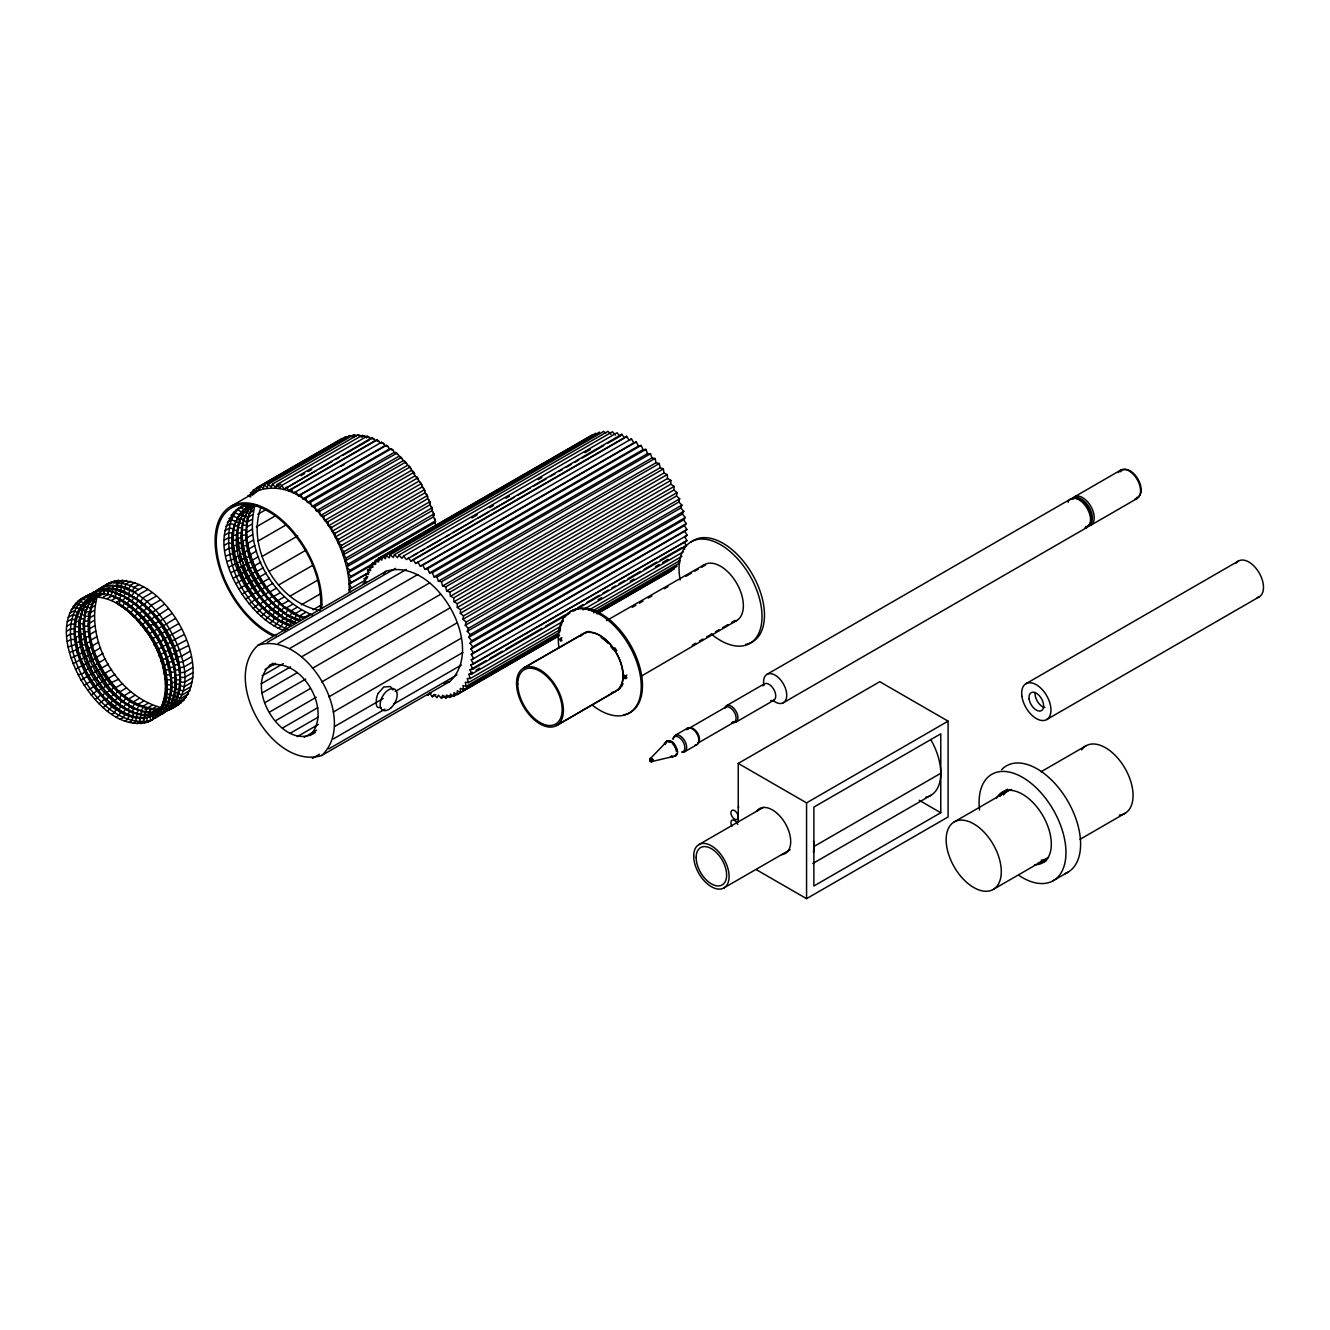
<?xml version="1.0" encoding="UTF-8"?>
<svg xmlns="http://www.w3.org/2000/svg" width="1330" height="1330" viewBox="0 0 1330 1330"><rect width="100%" height="100%" fill="white"/><g stroke="black" fill="none" stroke-linecap="round" stroke-linejoin="round"><path stroke-width="1.5" d="M342.01 438.518L344.005 439.149L342.01 438.518L256.607 487.827L256.59 491.601L252.201 495.342M592.133 434.993L378.618 558.268L378.601 562.041L375.326 560.512L375.609 564.435L372.383 563.238L372.932 567.295L369.773 566.464L370.604 570.603L367.529 570.138L368.643 574.344L365.667 574.244L367.047 578.484L364.221 578.75L365.833 582.972L363.156 583.621L366.748 581.543M431.203 693.179L427.612 695.258L429.507 693.263L432.35 696.77L434.012 694.46L436.988 697.768L438.385 695.141L441.46 698.2L442.607 695.307L445.766 698.1L446.631 694.958L449.873 697.452L450.454 694.077L453.713 696.272L454.012 692.681L457.304 694.543L457.304 690.769L460.579 692.315L460.296 688.375L463.538 689.572L558.633 634.659M111.72 714.293L114.463 712.764L116.092 709.272C129.243 719.796 153.748 723.686 162.277 705.482L163.49 704.784C176.541 666.712 150.772 624.252 119.135 603.62L117.938 604.319L116.525 602.307L129.392 611.65L141.662 625.133L145.968 621.609L149.692 627.045C153.831 616.738 170.074 642.623 158.968 641.775L162.094 647.278L157.04 649.539C168.395 671.218 176.042 709.871 147.879 721.99C118.852 729.621 94.513 702.406 81.014 680.012C68.379 657.136 56.974 622.457 78.088 601.127C100.914 581.725 131.088 602.108 145.968 621.609L146.184 622.523L150.473 618.999L154.214 624.435L158.686 621.143L165.435 631.318L173.532 647.577L179.783 669.422L180.182 689.056L176.574 700.893L169.874 709.339L160.049 714.094M103.208 707.643L109.226 702.24C120.431 712.065 136.159 721.259 151.454 716.089L154.396 718.283C178.868 708.74 173.449 667.893 161.562 646.929L166.616 644.668L163.49 639.165L168.428 636.638M349.125 592.05C351.735 548.542 309.258 473.929 258.186 490.57L230.738 506.414M154.662 710.852L160.431 707.477C116.475 695.008 85.768 641.808 96.94 597.502L92.718 599.963M151.071 720.461C193.399 684.485 133.333 580.445 81.014 599.132M164.571 711.5C236.291 689.971 156.724 547.129 100.249 588.342L111.653 581.742M285.268 630.919C243.939 618.234 195.061 532.698 245.169 504.685M312.733 615.075C272.367 598.816 243.739 549.356 254.762 506.431L250.539 508.858M99.933 594.776C99.783 584.868 115.91 593.33 121.23 594.826C132.734 600.429 142.36 609.223 150.473 618.999L154.214 624.435M232.418 532.266L232.617 544.253M232.9 531.983L233.116 543.97M241.927 526.763C240.697 547.229 247.962 567.378 258.569 584.601C281.179 613.911 241.096 571.036 257.039 571.701C247.646 551.784 241.013 526.015 253.614 506.032L252.417 506.73C232.966 545.084 259.616 594.144 294.179 614.227L301.312 610.071M135.195 709.173L123.74 701.808L114.363 693.312L110.939 696.987L106.084 691.883L102.46 695.341C80.831 670.952 60.282 623.388 89.975 597.885L90.191 593.845L93.283 595.973L94.497 595.275C51.072 629.256 106.018 729.156 157.721 712.747M96.159 594.61C83.574 605.283 83.025 623.77 85.719 638.832L80.315 640.013L81.113 643.72M161.794 709.239C112.418 710.336 73.865 639.713 95.793 597.153L94.596 597.835C72.668 640.412 111.205 711.018 160.581 709.937M261.046 616.571L267.047 611.118L279.217 620.029L291.386 625.25L290.173 625.948C249.807 613.712 208.012 538.667 247.796 506.763C232.584 516.289 231.553 536.988 234.512 552.931L226.017 555.89M237.704 535.125C237.937 524.535 240.913 513.048 249.458 506.098C217.089 540.08 250.522 599.946 285.152 619.431L271.569 608.508L267.845 612.648L256.008 599.963L245.934 584.834L243.091 579.431L248.012 576.904L240.165 555.607L237.704 535.125L232.717 535.275L233.199 537.736L228.195 537.885L224.321 540.113M261.794 598.882L272.367 610.054L276.091 605.898L289.657 616.821C255.393 597.286 224.055 541.46 251.403 505.865C236.674 523.621 242.06 549.506 250.107 569.04C237.156 571.667 257.288 589.373 259.333 595.757M350.671 592.183L349.275 589.439L351.586 588.093L349.275 584.07L351.369 582.357L348.859 578.467L350.738 576.439L348.061 572.715L349.69 570.37L346.847 566.813L348.227 564.169L345.268 560.844L346.365 557.918L343.29 554.843L344.121 551.667L340.962 548.841L341.511 545.433L338.286 542.889L338.568 539.282L423.971 489.972L421.144 483.688L415.06 475.808L328.444 525.815L327.862 521.759L324.62 520.529L323.755 516.389L320.597 515.525L319.449 511.319L316.374 510.803L314.977 506.58L312.001 506.447L310.339 502.225L307.496 502.457L305.601 498.268L302.907 498.883L300.796 494.76L298.269 495.724L295.942 491.718L293.614 493.031L291.087 489.157L376.506 439.848L380.247 443.023L381.411 442.358L383.738 443.705L384.902 445.716L387.329 445.949L389.54 448.858L393.181 450.338L394.129 452.449L396.689 453.264L409.84 467.146L415.06 475.808M338.286 542.889L424.918 492.881L424.353 489.59M674.094 486.448L673.828 490.055L677.053 492.599L676.505 496.007L679.663 498.833L678.832 502.008L681.908 505.101L680.794 508.01L683.753 511.335L682.39 513.995L685.216 517.536L683.587 519.88L686.263 523.604L684.401 525.633L686.895 529.539L684.8 531.235L687.111 535.259L684.8 536.605L686.895 540.728L473.38 664.002L471.286 659.88L473.596 658.533L471.286 654.51L473.38 652.814L470.887 648.924L472.749 646.879L470.072 643.155L471.701 640.811L468.858 637.269L470.238 634.626L467.279 631.285L468.376 628.375L465.3 625.283L466.132 622.107L462.973 619.281L463.538 615.873L460.296 613.33L460.579 609.722L674.094 486.448L670.835 484.203L670.819 480.413L667.544 478.501L667.244 474.561L663.969 472.998L450.454 596.272L449.873 592.199L446.631 590.986L445.766 586.829L442.607 585.965L441.46 581.759L438.385 581.26L436.988 577.02L434.012 576.888L432.35 572.665L429.507 572.898L427.612 568.708L424.918 569.323L422.807 565.2L420.28 566.164L417.953 562.158L415.625 563.488L413.098 559.614L626.63 436.323L629.14 440.213L631.484 438.883L633.812 442.89L636.322 441.926L638.45 446.049L641.143 445.434L643.038 449.623L645.881 449.39L647.527 453.613L650.503 453.746L651.899 457.986L654.992 458.484L656.122 462.69L659.298 463.555L660.162 467.711L663.387 468.925L663.969 472.998M650.304 760.976L650.353 758.815L651.118 761.192L649.988 760.411L651.218 758.034L652.964 761.226L650.304 760.976L650.636 758.333L667.51 740.777L670.37 740.876L673.529 743.021L677.519 751.334A8.628 4.988 60 0 1 677.336 753.661L674.892 756.354M103.624 594.66L104.505 590.454M108.146 592.05L109.027 587.843L117.206 589.074L125.752 592.232L138.686 600.329L151.504 613.03L164.421 604.186M112.651 589.456C113.183 579.265 129.276 590.071 134.579 591.883M144.122 719.646L144.521 715.723L145.735 715.025L155.959 713.479L156.325 717.169L153.981 718.466M148.644 717.036L149.043 713.113L157.273 711.833C107.713 717.951 61.23 633.429 94.945 595.308M153.166 714.443L153.565 710.503L154.762 709.804M174.878 687.577L174.978 675.308L180.448 674.643M178.453 690.486L179.65 689.788C185.469 649.289 158.669 604.901 120.448 590.62L119.235 591.318M652.149 761.608C654.609 760.993 647.876 759.746 650.32 758.665M675.756 755.906L651.467 761.625L650.852 760.344L652.132 758.482M649.954 760.095C657.153 756.354 647.311 766.895 651.451 758.516C649.273 764.966 653.961 758.083 650.503 758.615M320.197 610.52C277.604 602.856 246.166 548.392 260.83 507.678M315.426 732.431C282.342 753.894 240.697 683.005 273.099 663.205M321.677 755.507C359.117 720.91 306.698 630.104 258.003 645.233C220.564 679.846 272.983 770.635 321.677 755.507L449.789 681.542C487.229 646.945 434.81 556.139 386.116 571.268L258.003 645.233M665.366 744.301L666.446 741.508M75.611 618.334L75.178 621.459L80.166 621.559C81.08 612.498 84.355 603.089 91.637 597.22L90.44 597.918M237.954 524.619L237.505 527.727L242.492 527.827M107.464 595.025L108.545 590.819M111.969 592.415L113.05 588.209M116.491 589.805L117.572 585.616M651.451 758.516C655.125 759.663 650.204 763.802 650.22 759.031M140.182 719.231L140.764 715.324L145.735 715.025M144.687 716.621L145.286 712.714L150.257 712.414M149.209 714.027L149.791 710.104L151.005 709.405M340.962 548.841L427.595 498.817L427.246 495.625L424.918 492.881M427.595 498.817L429.174 500.246L429.923 504.818L432.45 509.373L431.884 510.836L433.381 512.499L433.48 516.805L435.508 521.51L434.694 522.69L348.061 572.715M353.896 437.404L349.441 435.608L264.038 484.918L263.44 488.293L260.181 486.098L259.882 489.706L256.607 487.827M599.564 432.084L386.049 555.358L385.467 558.75L382.192 556.538L381.893 560.146L378.618 558.268M652.964 759.663L652.033 761.475L652.149 759.064M649.938 759.513L650.553 760.876L652.731 760.81M171.154 694.277L165.701 694.243L162.277 705.482L163.025 708.724L160.93 709.888M164.87 712.232L162.027 714.193L167.913 709.555L172.052 703.504L174.828 695.956L176.125 687.111L174.247 666.679L166.067 644.335L171.138 642.074M110.207 596.538L112.684 591.684M114.713 593.928L117.206 589.074M120.448 590.62L121.728 586.464L123.757 588.725L124.954 588.026L135.826 592.465M124.954 588.026L125.752 584.136L130.672 581.293M136.076 718.333L136.874 714.459L141.978 714.626M140.598 715.74L141.379 711.849L146.483 712.015M145.103 713.129L147.115 708.558M433.829 513.995L348.227 564.169M651.218 760.843L650.47 759.28L650.852 760.344M131.886 716.97L134.081 712.464L138.087 713.761M136.392 714.376L138.603 709.854L142.593 711.151M140.914 711.766L143.108 707.244M298.735 620.644L300.929 616.123L304.936 617.436L303.722 618.134L299.732 616.821L291.553 612.914L290.14 616.538L294.462 618.816L296.873 614.394L302.758 618.317M354.329 435.824L353.531 434.96L356.324 435.642L353.531 434.96L268.128 484.27L267.264 487.412L264.038 484.918M605.765 433.297L603.654 431.435L390.139 554.71L389.274 557.869L386.049 555.358M114.264 686.297L104.904 672.963L100.265 676.006L94.297 665.332L99.218 662.806L94.014 651.617L100.581 647.777M178.519 623.72L151.603 639.314L148.628 633.961L154.879 644.452L153.981 644.934M136.973 620.046L145.186 629.655L149.658 626.364L156.408 636.521M160.631 634.094L157.539 629.173L162.177 626.131L172.883 646.962L178.519 666.047M432.001 507.877L346.365 557.918M174.828 695.956L170.622 694.992L169.492 698.765L173.615 699.896M180.182 689.056L174.729 689.023L175.178 691.949L171.42 690.935C174.18 653.978 151.653 616.505 119.55 598.849L121.23 594.826M179.334 693.346L175.144 692.398C180.98 654.244 157.023 614.527 124.056 596.239L125.253 592.515L127.364 594.327M128.578 593.629L130.257 589.622M134.978 713.761L132.119 712.548L133.333 708.807L134.53 708.109L138.603 709.854M136.641 709.937L139.052 705.499M289.458 621.708L292.351 616.987L300.414 620.046L299.2 620.744L295.21 619.431L287.047 615.524L285.634 619.148L267.679 604.801L264.238 608.475L259.4 603.371L252.916 608.475M119.135 603.62L120.548 599.996L134.696 610.586L142.476 618.25L146.599 614.51L150.689 619.913L154.995 616.389L158.736 621.825L171.903 613.496M122.809 713.163L125.918 708.541L134.081 712.464M283.988 623.271L281.112 621.758L283.739 617.436L295.908 622.639L294.695 623.338L290.705 622.041L282.525 618.134M366.515 437.902L365.019 436.24L362.841 435.891L362.142 437.204L357.837 434.86L272.434 484.17L271.287 487.063L268.128 484.27M611.052 434.395L607.96 431.336L394.445 554.61L393.314 557.503L390.139 554.71M429.806 501.726L344.121 551.667M147.813 589.456L138.42 594.876L136.807 598.384L135.594 599.082L134.397 597.203L131.072 601.675L129.392 600.096L126.566 604.286L124.87 602.706L122.044 606.896L117.938 604.319M123.008 707.826L126.317 703.354L134.53 708.109M281.112 621.758L276.806 619.049L279.632 614.842M281.312 616.438L282.941 612.947L284.138 612.249L285.351 614.111M272.434 484.17L275.51 487.229L276.906 484.602L362.325 435.292L365.019 436.24M615.424 435.076L612.448 431.768L398.934 555.042L397.52 557.669L394.445 554.61M122.077 706.513L119.218 704.418L122.26 700.378L127.53 705.233L129.625 701.459L130.839 700.76L132.036 702.622L139.168 698.433M246.599 540.03L249.924 554.859L254.612 566.43L249.558 568.691L265.036 594.759L281.079 610.969L284.587 606.663L296.873 614.394M378.152 693.379L383.772 686.978L390.139 686.563A12.236 7.93 -67 0 1 392.849 690.004M281.561 610.686L277.355 607.162L279.383 604.003L280.597 603.305L285.584 608.359L292.716 604.236M427.246 495.625L341.511 545.433M377.82 440.463L375.609 440.812L371.968 438.102L371.02 439.1L366.947 436.29L281.544 485.6L279.899 487.911L276.906 484.602M626.63 436.323L624.501 438.002L621.808 434.278L619.93 436.29L617.07 432.765L403.555 556.04L401.909 558.351L398.934 555.042M671.966 755.756L670.752 756.454M105.934 699.863L109.858 695.923L119.218 704.418M104.821 682.656L114.962 694.659L117.672 691.401L118.885 690.702L119.467 692.049L126.55 687.909M267.679 604.801L268.261 606.148L272.185 602.191L277.355 607.162M272.185 602.191L272.783 603.537L276.707 599.597L285.584 608.359M156.608 716.039L158.885 714.759L158.337 711.234L161.678 707.859L165.635 709.339M159.55 710.536L162.908 712.448C185.602 674.776 156.192 626.064 124.87 602.706M164.056 707.926L167.414 709.838C190.107 672.165 160.714 623.454 129.392 600.096M94.596 597.835L96.874 595.075M79.202 619.132L82.344 646.729L92.618 673.346L106.483 693.03L110.606 689.289L115.444 694.376M110.606 689.289L111.005 690.42L113.915 687.377L115.128 686.679L115.527 687.81L122.559 683.703M259.4 603.371L259.799 604.518L263.905 600.778L268.76 605.865M253.465 540.047L247.164 543.687L248.045 545.101L242.642 546.281L244.687 553.014L239.832 554.178L240.165 555.607L238.951 556.306L235.31 556.788L237.139 563.571L243.506 579.514L256.008 599.963L260.314 596.438L264.304 601.908L268.427 598.168L273.265 603.255M268.427 598.168L268.826 599.298L272.949 595.557L281.395 604.834L288.494 600.711M672.298 756.953L674.011 756.305M281.544 485.6L284.387 489.108L371.685 437.803L374.245 438.95M621.808 434.278L406.398 559.564L403.555 556.04M86.217 672.348L98.187 691.085L102.493 687.56L106.982 692.747M95.644 631.118L89.343 634.792L90.224 636.222L84.821 637.403L91.737 659.813L107.215 685.864L110.307 683.055L118.719 679.181M265.535 594.477L269.342 591.235L277.288 600.927L284.371 596.837M171.055 708.973C197.173 687.627 181.229 647.344 166.2 623.803C156.874 609.971 144.904 597.353 129.775 589.905C127.53 584.103 89.808 586.696 113.532 585.233M383.256 573.928L386.116 571.268M310.123 735.49C333.148 711.218 302.093 657.452 269.574 665.249M664.202 744.451L665.549 743.204M89.01 595.774L97.955 589.672L109.027 587.843M105.968 585.965L98.736 588.924L93.516 593.163M250.19 506.564L252.767 504.186M252.118 574.227L247.596 576.821L256.939 592.548L265.917 586.646L273.348 596.688L280.381 592.615M664.485 743.42L665.914 742.256M286.282 487.113L288.976 490.837L291.087 489.157M408.293 557.553L410.987 561.277L413.098 559.614M293.614 493.031L381.411 442.358L382.575 442.973M147.879 721.99L153.482 719.114L153.199 715.357L157.123 712.813L154.745 714.177M90.191 593.845L87.198 595.89M105.535 585.267L108.462 583.271M248.261 506.796L251.104 504.851M263.357 567.727L256.624 571.617L259.466 577.02L254.08 566.098L260.73 562.241M258.186 490.57L256.59 491.601L253.315 490.055L253.598 493.995L250.373 492.798L253.93 490.753M665.549 741.907L667.128 740.96M130.672 691.8L123.574 695.956L122.776 694.41L121.562 695.108L119.052 698.549L114.363 693.312M106.084 691.883L114.53 701.159L118.27 697.02L123.258 702.09L125.569 698.466L126.766 697.768L127.763 699.48L134.895 695.307M136.358 705.332L143.49 701.143M142.46 706.562L147.813 703.42M144.937 709.439L152.086 705.249M150.573 709.971L156.308 706.596M91.354 604.019L95.644 601.509M90.34 608.392L94.713 605.848M94.147 610.47L88.229 613.911L89.193 616.339L84.206 616.239M87.946 618.849L93.948 615.341M88.029 624.003L94.147 620.445M89.06 632.98L88.495 629.339L94.713 625.715M96.94 636.638L90.54 640.362L89.742 636.654M91.67 671.55L87.231 662.423L92.285 660.162L87.597 648.591L92.851 646.862L92.103 645.981L98.586 642.207M102.909 653.329L92.285 660.162M105.535 658.799L98.802 662.739L103.74 671.633M108.462 664.169L81.014 680.012M104.771 673.396L111.653 669.389M115.078 674.393L103.624 681.06L100.382 675.557L95.743 678.599L92.901 673.18M167.929 710.469L178.519 704.617M173.898 707.011L181.445 702.622M640.977 676.322L736.687 620.545M99.334 589.788L102.909 587.71M106.5 584.735L115.078 580.678M109.991 583.637L118.719 580.113M181.445 629.09L168.012 636.555M184.072 634.56L170.589 641.725M186.383 640.112L168.361 649.555L172.9 663.52M188.378 645.698L174.862 652.215L175.128 653.379L170.356 654.826L170.622 655.989L165.834 657.419L170.24 676.255M190.04 651.251L181.395 656.288L176.541 657.452L176.873 658.899L172.019 660.062L172.351 661.492L167.497 662.673L167.846 664.102L162.992 665.283L166.134 683.72M191.337 656.771L182.775 661.742L177.871 662.639L178.27 664.352L173.349 665.249L173.748 666.962L168.844 667.86L169.243 669.555L164.322 670.47L165.219 671.883L163.889 672.614M192.268 662.174L183.806 667.095L178.852 667.743L179.483 672.697L184.471 672.315L192.833 667.444M296.989 607.361L289.857 611.501L288.66 609.639L287.446 610.337L285.834 613.828L282.991 611.734M193.033 672.548L184.754 677.352L179.766 677.485M192.833 677.419L184.671 682.174L179.683 682.074M298.485 616.488L305.634 612.332M192.268 682.041L184.205 686.745L180.448 685.715M191.337 686.38L183.357 691.018L179.65 689.788M190.04 690.386L182.16 694.975L178.519 693.545L177.306 694.243M188.378 694.044L180.597 698.582L177.023 696.97M186.383 697.319L178.686 701.808L175.211 700.029M184.072 700.179L176.458 704.617L173.083 702.722M235.909 510.038L243.506 505.334L246.599 507.462L253.016 504.935M233.282 512.482L240.514 507.378L243.739 509.407L244.953 508.708M230.954 515.342L237.804 509.856L241.162 511.767L242.376 511.069M122.559 580.013L117.572 582.906L113.682 583.039M126.55 580.412L121.595 583.288L117.572 582.906L117.173 586.846L120.997 587.195L121.595 583.288L129.991 585.483L138.603 589.556M134.895 582.656L129.991 585.483L128.993 589.306L127.78 590.005L125.469 588.093L123.274 592.598M152.086 592.582L142.709 598.001L140.897 601.343L139.683 602.041L138.686 600.329L135.161 604.651L134.18 602.939L130.656 607.245L129.176 605.832L126.134 609.855L120.348 605.3M156.308 596.089L146.965 601.509L143.723 605.366L139.683 602.041M160.431 599.98L151.105 605.383L147.68 609.04L142.925 603.837L139.201 607.976M168.262 608.708L155.211 617.303L151.121 611.9L146.998 615.64L142.576 610.304L139.85 613.562L138.636 614.261L137.572 613.197L134.131 616.871L124.638 608.425M175.327 618.517L162.061 626.563M272.899 583.321L265.967 587.328L260.514 578.766M276.54 588.109L269.558 592.149L259.749 576.838M253.315 490.055L345.584 436.789L348.427 437.188M251.32 493.962L247.762 496.024L250.921 496.855M84.189 597.602L88.927 594.876L91.87 597.087L93.083 596.389L93.449 592.282L89.709 594.128M275.51 487.229L280.813 484.153M101.446 588.575C151.57 586.048 201.462 667.976 169.874 709.339M301.112 475.658L304.637 473.613M308.178 471.585L311.719 469.54M89.975 597.885C70.407 609.373 72.285 636.555 78.104 655.391C82.111 668.209 88.495 680.278 96.758 690.869C101.28 694.26 116.525 717.618 120.598 706.662L121.811 705.964L125.918 708.541M87.132 599.83L85.918 600.528L82.693 598.5L78.088 601.127M228.96 518.617L233.315 516.106L235.393 512.782L238.868 514.544L240.082 513.846M84.555 602.191L83.341 602.889L79.983 600.977L75.461 603.554M87.847 600.279L89.06 599.581M92.369 597.669L93.582 596.971M91.87 597.087L96.408 595.358L88.778 598.583L85.685 596.455C43.175 632.531 97.772 731.633 150.357 720.611L150.24 716.787L154.413 714.659M245.668 509.157L246.881 508.459M82.26 604.967L81.047 605.665L77.572 603.903L73.133 606.43M85.552 603.055L86.766 602.357M90.074 600.445L91.288 599.747M243.373 511.934L244.587 511.235M247.895 509.34L249.109 508.642M227.314 522.274L231.57 519.814L233.315 516.106L236.873 517.702L238.087 517.004M284.387 489.108L316.207 470.737M319.749 468.709L332.118 461.56M335.659 459.515L339.2 457.47M342.724 455.425L369.258 440.114M80.266 608.126L79.052 608.824L75.494 607.228L71.138 609.705M84.788 605.516L83.574 606.214L79.999 604.618M88.079 603.62L89.293 602.922M93.815 600.312L92.601 601.01L89.027 599.398M241.395 515.109L242.609 514.411M245.9 512.499L247.114 511.801M250.422 509.889L251.636 509.19M226.017 526.281L230.173 523.87L231.57 519.814L235.21 521.244L236.424 520.545M78.603 611.667L77.389 612.365L73.749 610.936L69.492 613.363M83.108 609.057L81.911 609.755L78.254 608.325M87.63 606.447L86.417 607.145L82.776 605.715M90.939 604.535L92.152 603.837M239.732 518.634L240.929 517.935M245.451 515.325L244.238 516.023L240.597 514.594M253.465 510.437L248.76 513.413L245.119 512M288.976 490.837L375.609 440.812M77.273 615.524L72.352 614.992L68.196 617.369M80.581 613.612L81.778 612.931M86.3 610.32L81.379 609.788M90.806 607.71L85.901 607.178M235.094 524.419L230.173 523.87C221.994 565.915 248.228 613.579 287.995 629.373M244.122 519.199L239.201 518.667M248.627 516.589L243.722 516.057M121.446 590.42L119.966 594.51L118.752 595.208L116.94 593.014L114.247 597.818L112.418 595.624L107.431 598.5M225.069 530.62L229.142 528.259L234.097 528.592M248.161 517.287L252.534 514.76M257.821 514.294L266.648 509.207M340.896 466.348L344.42 464.303M76.276 619.714L71.321 619.381L67.248 621.692M80.798 617.103L75.843 616.771M89.825 611.883L84.871 611.567M238.619 525.982L233.664 525.666M243.141 523.372L238.17 523.056M139.168 584.469L134.28 587.295L131.886 591.734M111.72 600.312L116.724 597.436L118.337 599.547M224.504 535.242L228.477 532.948L233.465 533.047M246.05 522.806L251.969 519.382M75.644 624.152L70.656 624.069L66.683 626.314M84.671 618.949L79.684 618.849C77.822 643.919 88.146 668.591 103.191 688.192L106.999 684.95L111.487 690.137M237.987 530.437L232.999 530.337M247.014 525.217L242.027 525.117M298.269 495.724L384.902 445.716M300.796 494.76L386.199 445.45L387.329 445.949M116.043 602.59L121.047 599.714L122.443 601.709L125.07 597.386L126.965 599.099L128.179 598.4L130.074 594.493L131.471 596.505L134.097 592.166L143.49 586.746M247.264 526.863L251.769 524.269M75.378 628.857L70.374 628.99L66.5 631.201M88.91 621.043L83.923 621.177L83.524 626.613L83.424 621.459L84.405 623.637L79.401 623.787L79.883 626.247L78.669 626.945L74.896 626.38M246.732 529.922L241.744 530.055L242.226 532.532L241.013 533.23L237.222 532.665M302.907 498.883L389.54 448.858M305.601 498.268L391.02 448.958L392.034 449.39M224.504 545.2L228.278 543.022L232.068 543.338L233.265 542.64L232.8 540.429L237.787 540.03M238.137 548.891L237.289 543.421L242.742 542.507L241.345 535.491L246.815 534.826M247.38 532L251.969 529.357M256.291 526.863L275.726 515.658M75.444 633.762L70.457 634.144L66.683 636.289M84.488 628.541L79.002 629.223L79.966 631.152L78.753 631.85L74.979 631.534M88.994 625.948L84.006 626.33M307.496 502.457L394.129 452.449M225.069 550.487L228.76 548.359L233.714 547.711M241.811 540.828L247.264 539.897L246.316 538.218L252.534 534.627M310.339 502.225L396.689 453.264M84.921 633.629L79.468 634.543L80.033 638.184M138.42 606.447L135.893 609.888L134.696 610.586L133.898 609.057L130.174 613.197L128.86 611.95M234.429 555.208L233.615 551.501L239.018 550.321M312.001 506.447L398.618 456.423M76.691 644.036L68.196 646.979M314.977 506.58L401.228 457.537M257.821 541.21L286.083 524.901M254.762 545.549L248.361 549.24L249.192 550.404L243.856 551.85L248.81 566.829M78.088 674.659C98.47 672.913 64.921 648.641 82.344 646.729L81.512 645.582M91.371 641.526L86.034 642.972L88.345 649.472L83.075 651.201L87.763 662.772L75.461 669.173M227.314 561.41L235.643 558.218L233.548 547.578M258.419 556.688L251.835 560.495L252.484 561.11L238.286 568.309L235.31 556.788M316.374 510.803L403.007 460.795M143.158 611.65L147.081 607.71L147.68 609.04M319.449 511.319L405.617 462.175M228.96 566.962L241.644 560.961L239.866 556.339M240.896 560.08L250.672 555.757L249.924 554.859L256.407 551.119M320.597 515.525L407.213 465.5M323.755 516.389L409.84 467.146M230.954 572.548L238.951 568.924M262.326 556.339L297.654 535.957M324.62 520.529L411.253 470.521M327.862 521.759L413.846 472.416M233.282 578.101L241.079 574.261L239.034 570.171M245.585 571.651L240.531 573.912L242.226 577.586M328.444 525.815L331.702 527.395L417.637 477.952M85.27 670.553L94.297 665.332M153.15 631.351L148.511 634.393L144.455 629.339M157.655 628.741L153.017 631.783M235.909 583.571L243.091 579.431M331.702 527.395L332.001 531.335L418.634 481.327M266.283 573.08L238.835 588.941M269.475 571.252L306.565 549.822M332.001 531.335L335.276 533.247L421.144 483.688M338.568 539.282L335.293 537.037L421.926 487.029M158.935 655.956L159.999 655.391L154.463 644.368L159.4 641.841L154.064 633.429M262.725 581.842L242.01 594.144M262.592 582.274L269.475 578.301M278.801 584.884L312.367 565.516M163.856 652.165L169.026 650.171L168.361 649.555M164.504 652.781L159.334 654.776L159.999 655.391M343.29 554.843L429.923 504.818M106.417 699.58L101.579 694.493L95.095 699.547M162.593 667.111L163.823 666.43L161.329 660.029L166.583 658.317L165.834 657.419M91.271 695.041L97.971 690.17L102.46 695.341M276.806 619.049L263.157 607.411L256.923 612.681M345.268 560.844L431.884 510.836M110.939 696.987L109.858 695.923M289.657 596.355L317.92 580.03M121.811 705.964L113.748 699.63L110.024 703.769M346.847 566.813L433.48 516.805M349.69 570.37L435.093 521.061L434.91 518.584M111.421 704.95L114.214 707.311L117.738 702.988L121.579 706.795M175.277 672.032L171.038 672.249L169.824 672.947L170.755 674.643L166.516 674.859L165.302 675.557L166.25 677.236L164.82 678.034M267.047 611.118L272.051 616.189L274.362 612.565L275.559 611.867L277.039 613.296L280.081 609.256L281.079 610.969M116.092 709.272L117.289 708.574L118.486 710.436M170.456 677.918L175.444 677.535L174.978 675.308M375.326 560.512L595.707 433.264M372.383 563.238L375.974 561.177M381.344 558.068L384.935 555.99M171.42 679.846L167.148 679.83L165.934 680.528L166.898 682.456L165.386 683.304M301.312 604.851L320.746 593.629M350.738 576.439L379.2 559.996M348.859 578.467L373.614 564.186M121.396 711.151L118.786 715.49L116.043 717.003M134.945 703.337L131.836 707.942L128.96 706.13M279.217 620.029L276.607 624.369L273.864 625.915M287.047 615.524L288.244 614.826L294.462 618.816M291.553 612.914L292.766 612.216L294.179 614.227M367.529 570.138L371.12 568.076M127.331 710.553L130.423 705.947L131.836 707.942M180.73 679.68L175.244 680.096L176.225 682.29L170.739 682.706L171.221 685.166L167.43 684.618M351.369 582.357L369.258 572.183M349.275 584.07L366.947 573.862M125.502 713.329L123.092 717.751L120.348 719.264M130.024 710.719L127.614 715.158L123.291 712.88M170.656 687.294L175.643 687.394L175.161 684.684L176.375 683.986L180.647 684.501M283.323 622.207L280.913 626.646L278.17 628.192M287.845 619.597L285.435 624.036L289.707 625.865L291.902 621.343L293.731 623.537M171.62 689.705L167.347 689.189M364.221 578.75L367.795 576.671M129.575 715.075L127.364 719.58L124.638 721.093M287.396 623.953L285.185 628.458L282.459 630.004M296.424 618.733L294.213 623.255L289.94 621.426M312.966 609.805L321.793 604.701M471.884 517.952L477.271 514.843M489.822 507.595L493.413 505.516M505.965 498.268L509.556 496.19M538.268 479.615L541.859 477.553M584.917 452.682L590.304 449.573M349.275 589.439L365.817 579.863M133.565 716.371L131.57 720.943L128.86 722.456M170.622 694.992L169.425 695.69L170.306 698.549L166.117 697.602L164.903 698.3L165.801 701.159L163.889 702.223M411.785 556.455L417.171 553.346M420.762 551.268L424.337 549.207M427.928 547.129L440.496 539.88M445.882 536.771L449.457 534.693M453.048 532.632L472.798 521.227M478.168 518.118L488.941 511.9M492.532 509.839L514.062 497.403M517.653 495.325L530.205 488.077M533.795 486.015L546.364 478.75M549.938 476.689L555.325 473.58M558.916 471.502L562.507 469.44M566.098 467.362L571.484 464.253M575.059 462.175L578.65 460.113M582.241 458.035L603.77 445.6M607.361 443.538L619.93 436.29M137.456 717.219L136.258 717.917L135.66 721.841L132.983 723.321M267.33 642.357L395.442 568.392M410.987 561.277L624.501 438.002M141.229 717.635L140.016 718.333L139.617 722.257L136.973 723.72M169.109 702.506L164.97 701.359L163.756 702.057L164.588 705.116L162.593 706.23M178.137 697.302L173.997 696.155M144.82 717.568L143.623 718.267L143.407 722.19L140.814 723.636M148.129 715.656L149.342 714.958M152.651 713.046L153.848 712.348M157.156 710.453L158.37 709.755M161.678 707.859L160.465 708.558L161.113 711.949L158.935 713.163M148.245 717.053L147.031 717.751L146.998 721.641L144.455 723.055M151.554 715.141L152.75 714.443M167.547 706.114L163.49 704.784M172.052 703.504L167.996 702.19M176.574 700.893L172.518 699.58M415.625 563.488L631.484 438.883M278.186 643.421L406.298 569.456M170.14 706.729L166.184 705.249M174.662 704.119L170.706 702.639M156.026 716.421L162.509 713.911M172.418 706.945L175.327 706.147M420.28 566.164L633.812 442.89M422.807 565.2L636.322 441.926M424.918 569.323L638.45 446.049M289.84 648.392L417.953 574.427M427.612 568.708L641.143 445.434M429.507 572.898L643.038 449.623M265.002 669.489L275.626 663.354M432.35 572.665L645.881 449.39M262.143 675.806L283.257 663.62M434.012 576.888L647.527 453.613M436.988 577.02L650.503 453.746M301.494 656.887L429.607 582.922M438.385 581.26L651.899 457.986M261.162 683.82L290.555 666.845M441.46 581.759L654.992 458.484M442.607 585.965L656.122 462.69M262.143 692.947L297.338 672.614M445.766 586.829L659.298 463.555M312.351 668.342L440.463 594.377M446.631 590.986L660.162 467.711M449.873 592.199L663.387 468.925M265.002 702.589L305.701 679.098M450.454 596.272L453.713 597.835L667.244 474.561M453.713 597.835L454.012 601.775L667.544 478.501M269.574 712.082L310.256 688.591M321.677 681.991L449.789 608.026M454.012 601.775L457.304 603.687L670.819 480.413M460.579 609.722L457.304 607.494L670.835 484.203M460.296 613.33L673.828 490.055M275.51 720.76L316.191 697.269M463.538 615.873L677.053 492.599M328.826 696.887L456.938 622.922M462.973 619.281L676.505 496.007M282.425 728.075L317.803 707.643M466.132 622.107L679.663 498.833M465.3 625.283L678.832 502.008M468.376 628.375L681.908 505.101M289.84 733.478L318.153 717.136M467.279 631.285L680.794 508.01M333.331 712.032L461.444 638.051M470.238 634.626L683.753 511.335M297.255 736.637L318.485 724.385M468.858 637.269L682.39 513.995M304.171 737.319L316.557 730.17M471.701 640.811L685.216 517.536M470.072 643.155L683.587 519.88M334.861 726.363L383.19 698.466M395.209 691.517L462.973 652.398M472.749 646.879L686.263 523.604M470.887 648.924L684.401 525.633M473.38 652.814L686.895 529.539M471.286 654.51L684.8 531.235M333.331 738.931L384.935 709.139M393.83 704.002L461.444 664.967M471.286 659.88L687.111 535.259M569.639 613.263L472.749 669.189L470.887 665L686.895 540.728M312.351 758.399L319.466 754.276M328.826 748.873L456.938 674.909M563.205 621.226L471.701 674.061L470.072 669.838L486.215 660.511M489.806 658.433L502.374 651.185M505.949 649.123L541.842 628.392M545.433 626.33L565.167 614.926M577.735 607.677L583.105 604.568M586.696 602.507L599.265 595.242M602.856 593.18L608.226 590.071M611.817 587.993L615.408 585.932M618.999 583.853L624.385 580.745M627.976 578.666L640.528 571.418M644.119 569.356L656.671 562.091M660.262 560.03L681.791 547.594M573.23 611.185L686.263 545.915L684.401 541.726M559.947 626.763L470.238 678.566L468.858 674.327L472.449 672.265M476.04 670.187L479.631 668.125M598.051 599.747L601.642 597.669M630.354 581.094L633.945 579.032M655.474 566.597L659.065 564.519M662.656 562.457L668.026 559.348M432.35 696.77L435.941 694.709M582.939 609.838L683.421 551.817M588.658 610.187L681.957 556.322M441.46 698.2L445.051 696.139M559.448 632.481L466.132 686.346L465.3 682.207L468.376 682.672L559.897 629.838M592.183 611.185L680.112 560.429M445.766 698.1L449.357 696.039M593.529 612.798L679.663 563.072L679.098 560.312M449.873 697.452L457.038 693.312M596.306 612.914L677.053 566.297M453.713 696.272L559.265 635.341M596.937 613.579L674.094 569.04M457.304 694.543L559.564 635.507M597.253 613.745L670.819 571.268M561.925 637.685L559.481 639.082L560.711 641.193L561.925 640.495L560.711 638.383M583.188 633.645L523.405 668.159L583.338 633.895M632.265 607.295L635.84 605.233M639.414 603.172L642.989 601.11M648.342 598.018L651.916 595.956M664.418 588.741L667.993 586.68M685.848 576.356L691.218 573.263M694.775 571.202L698.35 569.14M701.924 567.079L705.499 565.017M626.846 675.158L624.402 676.554L625.615 678.682L626.846 677.968L625.615 675.856M692.248 645.183L695.823 643.121M699.397 641.06L702.971 638.999M706.546 636.937L711.899 633.845M715.474 631.783L719.048 629.722M722.622 627.66L727.976 624.568M731.55 622.507L735.108 620.445M616.322 691.018L556.538 725.548L616.172 690.769A32.851 18.969 60 0 0 618.783 657.934A32.851 18.969 60 0 0 589.938 632.365M766.945 674.36L1070.766 498.95M1074.424 496.838L1120.791 470.072M675.241 735.274L687.427 728.242M726.479 705.698L764.301 683.853M689.09 728.275L725.681 707.144M734.31 722.09L697.718 743.221A8.628 4.988 60 0 0 697.901 733.595A8.628 4.988 60 0 0 689.472 728.092M684.717 751.716L696.92 744.667M735.972 722.14L773.794 700.295M783.337 702.755L1087.159 527.345M1090.816 525.234L1137.183 498.467M738.233 821.89L738.233 763.42L879.778 681.708L948.091 721.159L948.091 816.952L806.562 898.664L756.221 869.604M698.882 844.6L763.337 807.393M738.233 763.42L806.562 802.871L948.091 721.159M1025.962 683.703L1238.513 560.994M723.902 887.941L790.153 849.687M813.877 846.545L940.776 773.279M1046.66 719.58L1259.211 596.854M812.813 863.503L930.767 795.39M940.776 812.73L813.877 885.996L813.877 807.094L940.776 733.827L940.776 812.73L919.196 800.278M954.225 821.907L1007.907 790.901M1041.041 771.766L1085.995 745.798M993.227 889.454A39.002 22.51 60 0 0 980.858 829.056A39.002 22.51 60 0 0 947.093 848.54A39.002 22.51 60 0 0 993.227 889.454L1046.91 858.449M1080.043 839.313L1124.997 813.345M1053.244 880.693L1067.89 872.231M95.095 595.873L99.999 593.064M99.102 596.256L104.023 593.429M103.208 597.137L108.179 594.294M245.451 599.165L256.89 591.867L264.803 601.625M304.553 617.286L309.923 614.194M87.63 596.538L92.418 593.795M91.271 595.956L96.109 593.18M249.092 603.953L255.792 599.049L260.281 604.236M606.48 620.644L704.418 564.652M67.248 641.559L70.922 639.481L74.68 639.531L75.893 638.832L75.444 636.87L80.398 636.222L79.168 630.985M265.252 620.079L271.054 614.477L272.051 616.189M69.492 652.481L77.822 649.339L77.007 648.176M71.138 658.051L83.823 652.082L83.075 651.201M73.133 663.62L94.663 652.232L94.014 651.617M269.541 623.205L272.284 621.642L275.111 617.452L276.324 619.314L273.465 617.236M84.189 685.233L95.86 678.167L102.709 688.475M87.63 690.253L103.624 681.06M99.102 703.769L105.336 698.533L121.861 711.966M165.386 693.279L167.098 692.315M164.82 697.901L166.632 696.887L165.701 694.243M107.431 711.168L113.233 705.598L114.214 707.311M165.568 688.391L167.198 687.494M160.93 661.542L162.077 660.91L161.329 660.029M132.983 615.823L134.131 616.871M156.608 650.42L157.04 649.539M140.814 624.551L141.662 625.133M667.943 740.644L666.297 741.475L673.013 742.539M238.835 508.043L249.092 504.885L256.923 505.184M652.814 760.926L651.451 761.442M667.161 741.276L668.857 740.561M470.887 665L473.38 664.002M675.507 755.706L676.438 755.357M668.125 741.309L669.855 740.71M92.95 592.565L100.631 590.57M351.286 436.307L349.441 435.608L352.267 436.14M444.203 683.271L449.789 681.542M156.059 712.531L159.268 711.567M669.156 741.591L670.902 741.109M675.956 754.858L676.97 754.592M686.263 545.915L683.587 546.563L684.684 549.373M470.072 669.838L472.749 669.189M670.22 742.09L671.966 741.724M95.195 596.056L98.719 595.474M676.222 753.827L677.336 753.661M381.145 707.726L378.053 707.477A12.236 6.085 -53.9 0 1 376.357 702.406A12.236 7.93 -67 0 1 378.053 693.545M82.011 645.299L86.866 644.119L84.472 631.65L88.229 631.717L89.442 631.019L88.495 629.339M672.298 743.719L674.011 743.537M468.858 674.327L471.701 674.061M673.263 744.8L674.942 744.684M237.472 539.598L238.619 548.608L243.54 547.711L242.642 546.281M676.222 751.384L677.519 751.334M674.144 745.997L675.756 745.947M100.149 590.852C111.388 590.005 122.427 594.776 131.072 601.675M674.892 747.31L676.438 747.277M675.956 750.037L677.336 750.004M675.507 748.657L676.97 748.64M233.265 545.749L238.22 545.117L237.289 543.421M338.734 440.745L341.577 440.812M470.238 678.566L467.279 678.466L468.376 682.672M650.387 758.599L653.113 760.261L650.304 759.513M237.322 537.819L241.096 538.135L242.309 537.436L241.345 535.491M360.596 435.675L357.837 434.86L358.502 435.592M368.46 436.971L366.947 436.29L369.59 437.337M466.132 686.346L462.973 685.515L463.538 689.572M242.692 520.446L246.432 521.46L247.646 520.762L246.715 518.118M80.349 614.177L84.106 615.192L85.32 614.493L84.372 611.85M115.926 593.23L124.056 596.239M111.421 595.84L119.55 598.849M234.695 521.277L238.403 522.507L239.6 521.809L238.718 518.949M650.802 760.743L649.971 759.513M363.921 436.007L362.841 435.891M373.098 438.468L371.968 438.102M378.984 441.078L376.673 439.981M132.119 712.548L123.491 707.543M381.344 442.408L383.738 443.705M388.476 446.797L386.166 445.234M287.263 614.726L290.14 616.538M393.181 450.338L390.887 448.559M397.786 454.311L395.559 452.316M402.292 458.667L400.114 456.506M127.763 699.48L132.036 702.622M406.648 463.389L404.553 461.045M410.82 468.443L408.809 465.949M118.736 704.701L113.748 699.63M650.104 760.644L651.201 761.558M414.777 473.763L412.882 471.136M418.485 479.349L416.706 476.606M421.926 485.118L420.28 482.291M425.051 491.053L423.572 488.143M427.878 497.104L426.548 494.145M430.338 503.222L429.174 500.246M432.45 509.373L431.469 506.381M434.179 515.475L433.381 512.499M269.308 599.015L264.82 593.845L260.53 597.353L260.314 596.438M256.49 599.68L246.416 584.568L236.873 562.407M107.713 685.582L94.779 665.05L86.517 642.689M98.669 690.802C85.885 674.26 76.874 654.293 75.128 633.313M434.694 522.69L436.29 526.015M234.828 557.071L235.643 558.218M257.422 592.266L245.535 571.019L238.619 548.608M233.615 551.501L234.512 552.931M84.821 637.403L85.719 638.832M80.315 640.013L81.197 641.442L75.793 642.623L75.245 638.965M178.852 667.743L179.783 669.422L174.33 670.353L173.681 666.945M276.091 605.898L276.873 607.444M271.569 608.508L272.367 610.054M118.27 697.02L119.052 698.549M263.157 607.411L263.756 608.758M242.808 565.699L245.053 571.302M151.121 611.9L151.504 613.03M142.476 618.25L142.077 617.12L137.971 620.861L137.572 619.714M101.579 694.493L101.978 695.623M91.072 642.24L92.103 645.981M435.259 520.063L435.508 521.51M457.304 603.687L457.304 607.494M335.276 533.247L335.293 537.037M806.562 802.871L806.562 898.664M1001.59 769.738A61.429 35.461 60 0 1 1066.51 798.998A61.429 35.461 60 0 1 1065.097 873.577M979.545 809.953A61.429 35.461 60 0 1 1019.578 775.756A61.429 35.461 60 0 1 1065.962 853.062A61.429 35.461 60 0 1 1018.747 875.273M1046.544 860.643A40.715 23.508 60 0 1 1038.364 862.538M1000.093 796.271A40.715 23.508 60 0 1 1007.675 789.222M996.419 798.382A40.715 23.508 60 0 1 1042.886 815.739A40.715 23.508 60 0 1 1034.707 864.65M1081.606 749.871A39.002 22.51 60 0 1 1124.997 768.324A39.002 22.51 60 0 1 1119.278 815.107M1048.539 857.335A39.002 22.51 60 0 1 1041.19 860.211M1003.518 794.974A39.002 22.51 60 0 1 1011.581 789.471M1044.915 707.51A10.357 5.985 60 0 1 1035.206 692.481M1236.185 563.155A20.698 11.953 60 0 1 1258.745 572.166A20.698 11.953 60 0 1 1257.249 597.619M580.728 635.973A32.851 18.969 60 0 1 586.43 632.681M701.858 566.696A32.269 18.637 60 0 1 736.687 583.271A32.269 18.637 60 0 1 733.628 621.725M601.193 637.585A31.405 18.138 60 0 1 608.259 643.554M610.852 646.53A31.405 18.138 60 0 1 613.28 649.788M690.752 542.424A58.67 33.865 60 0 1 753.827 576.937A58.67 33.865 60 0 1 745.565 644.402M680.096 579.913A58.67 33.865 60 0 1 717.435 543.039A58.67 33.865 60 0 1 761.907 620.063A58.67 33.865 60 0 1 711.301 633.961M559.847 631.634A58.67 33.865 60 0 1 560.479 627.86M560.911 626.098A58.67 33.865 60 0 1 563.072 620.262M565.051 616.937A58.67 33.865 60 0 1 629.539 643.371A58.67 33.865 60 0 1 623.554 714.842M584.402 632.93A33.134 19.135 60 0 1 589.257 631.434M614.743 647.693A33.134 19.135 60 0 1 616.655 650.586M624.402 675.158A33.134 19.135 60 0 1 624.202 678.566M622.989 683.587A33.134 19.135 60 0 1 621.26 686.862M620.162 688.225A33.134 19.135 60 0 1 617.536 690.32M558.999 647.727A58.67 33.865 60 0 1 597.17 613.03A58.67 33.865 60 0 1 641.16 689.223A58.67 33.865 60 0 1 592.033 704.933M580.562 635.74A33.134 19.135 60 0 1 617.02 654.028A33.134 19.135 60 0 1 611.468 692.514M273.149 635.923A75.511 43.591 60 0 1 215.128 542.79A75.511 43.591 60 0 1 270.04 511.086A75.511 43.591 60 0 1 321.677 607.893M276.058 635.84A73.848 42.643 60 0 1 216.325 544.618A73.848 42.643 60 0 1 271.021 513.048A73.848 42.643 60 0 1 320.164 610.387M813.594 841.225A48.312 27.897 60 0 1 813.461 852.48M930.767 739.613A48.312 27.897 60 0 1 925.58 797.318M756.554 811.333A25.885 14.946 60 0 1 785.348 823.569A25.885 14.946 60 0 1 781.558 854.625M738.366 807.476A5.17 2.993 60 0 1 738.732 806.678M731.982 826.196A5.17 2.993 60 0 1 732.348 820.061A5.17 2.993 60 0 1 737.751 824.417M1122.437 470.122A15.528 8.961 60 0 1 1138.613 480.263A15.528 8.961 60 0 1 1136.502 497.586M1120.691 471.734A15.528 8.961 60 0 1 1121.789 470.554M1072.113 499.315A16.392 9.46 60 0 1 1090.45 505.683A16.392 9.46 60 0 1 1088.422 525.982M1118.48 472.549A16.392 9.46 60 0 1 1136.817 478.916A16.392 9.46 60 0 1 1134.773 499.199M1072.396 499.282A15.528 8.961 60 0 1 1088.821 506.68A15.528 8.961 60 0 1 1088.455 525.533M1068.921 500.662A16.392 9.46 60 0 1 1087.159 508.426A16.392 9.46 60 0 1 1084.748 528.093M1068.073 502.291A16.392 9.46 60 0 1 1068.456 501.427M763.952 685.549A16.392 9.46 60 0 1 773.794 674.476A16.392 9.46 60 0 1 786.728 695.64A16.392 9.46 60 0 1 773.129 700.577M686.097 729.671A9.493 5.486 60 0 1 696.92 733.711A9.493 5.486 60 0 1 695.008 745.116M687.876 729.588A8.628 4.988 60 0 1 688.408 728.823M672.864 738.981A8.628 4.988 60 0 1 682.473 740.76A8.628 4.988 60 0 1 681.808 752.065M1087.94 525.899A15.528 8.961 60 0 1 1085.662 526.597M1071.764 499.432A15.528 8.961 60 0 1 1087.242 506.813A15.528 8.961 60 0 1 1088.588 525.45M762.738 685.781A9.493 5.486 60 0 1 773.994 689.705A9.493 5.486 60 0 1 770.785 700.561M724.717 708.042A8.628 4.988 60 0 1 734.675 712.78A8.628 4.988 60 0 1 732.082 722.439M724.734 708.159A9.493 5.486 60 0 1 731.999 706.662A9.493 5.486 60 0 1 737.934 717.568A9.493 5.486 60 0 1 732.381 722.223M673.296 738.965A9.493 5.486 60 0 1 679.58 735.54A9.493 5.486 60 0 1 686.546 745.731A9.493 5.486 60 0 1 682.273 752.098M738.233 816.952L738.233 818.05A5.17 2.993 60 0 1 732.481 817.086A5.17 2.993 60 0 1 732.481 810.17A5.17 2.993 60 0 1 738.117 815.789L738.233 816.952M347.512 437.47L345.584 436.789L347.512 437.47M1029.104 698.948A10.357 5.985 60 0 0 1041.024 710.835A10.357 5.985 60 0 0 1038.813 695.141A10.357 5.985 60 0 0 1029.104 698.948M1021.889 696.255A20.698 11.953 60 0 0 1045.729 720.029A20.698 11.953 60 0 0 1041.323 688.641A20.698 11.953 60 0 0 1021.889 696.255M517.769 684.036A31.405 18.138 60 0 0 551.069 725.465A31.405 18.138 60 0 0 551.069 681.06A31.405 18.138 60 0 0 517.769 684.036M516.539 683.321A33.134 19.135 60 0 0 551.684 727.044A33.134 19.135 60 0 0 551.684 680.179A33.134 19.135 60 0 0 516.539 683.321M390.887 707.909A12.086 6.966 -60 0 0 394.711 689.206A12.086 6.966 -60 0 0 380.43 701.874A12.086 6.966 -60 0 0 390.887 707.909M693.695 856.054A25.021 14.447 60 0 0 720.245 889.072A25.021 14.447 60 0 0 720.245 853.677A25.021 14.447 60 0 0 693.695 856.054M696.139 857.468A21.563 12.452 60 0 0 719.015 885.913A21.563 12.452 60 0 0 719.015 855.423A21.563 12.452 60 0 0 696.139 857.468"/></g></svg>
